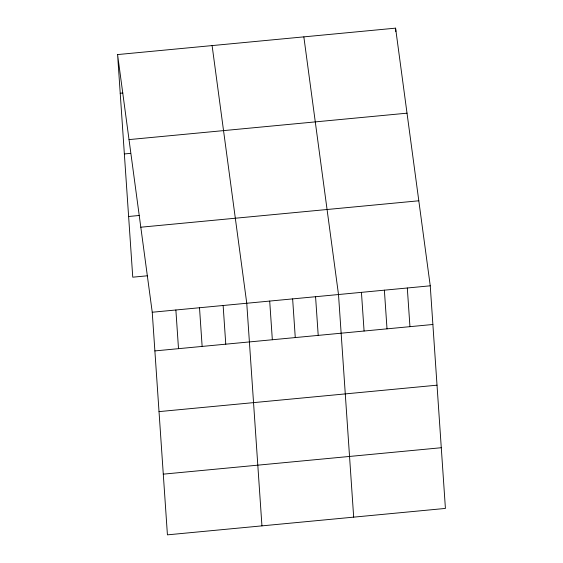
<?xml version="1.0" encoding="UTF-8"?>
<svg xmlns="http://www.w3.org/2000/svg" width="563" height="563" viewBox="0 0 563 563"><rect width="100%" height="100%" fill="white"/><g stroke="black" fill="none" stroke-linecap="round" stroke-linejoin="round"><path stroke-width="0.84" d="M117.583 54.576L395.578 28.15L430.245 285.814L445.417 508.424L167.422 534.85L152.242 312.24L117.583 54.576L132.755 277.186L147.633 275.771M120.215 93.254L122.84 93.001M129.018 139.603L407.021 113.177M124.353 153.952L130.482 153.368M128.617 216.488L139.117 215.488M140.806 227.213L418.809 200.787M152.242 312.24L430.245 285.814M154.881 350.918L432.884 324.485M159.019 411.616L437.022 385.183M163.284 474.152L441.279 447.726M303.844 36.869L338.504 294.533L353.677 517.144M212.103 45.589L246.763 303.253L261.943 525.863M395.578 28.15L395.817 31.584M407.309 287.996L409.948 326.667M384.374 290.17L387.013 328.848M361.439 292.352L364.078 331.03M315.569 296.715L318.208 335.386M292.633 298.897L295.272 337.568M269.698 301.078L272.337 339.749M223.131 305.505L225.77 344.176M199.506 307.75L202.138 346.421M175.874 309.995L178.506 348.666"/></g></svg>
